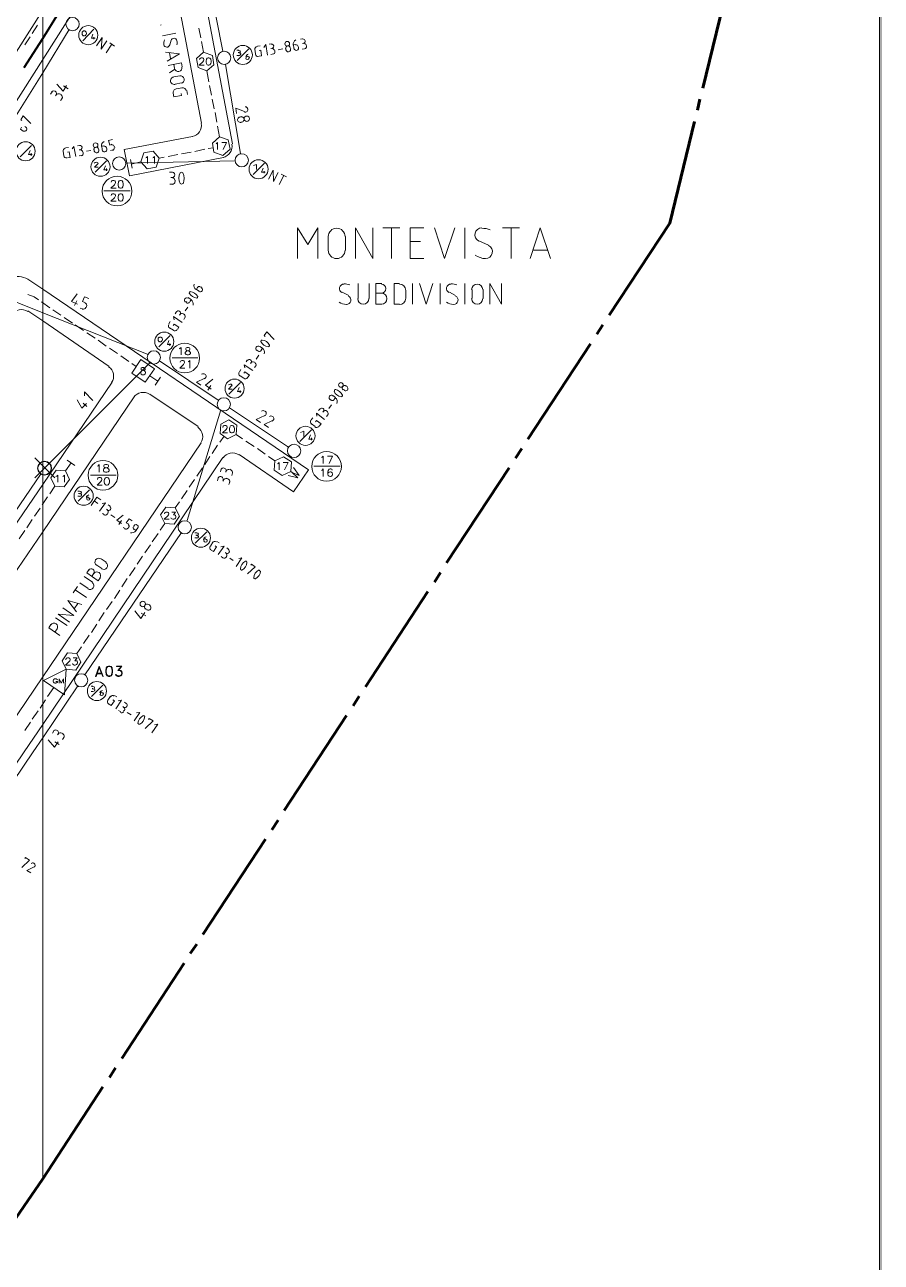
# Model space of a CAD drawing. Header units: millimetres. Extents: x 0.6 to 28.7, y 3.6 to 37.8.
# Drawn here: x 18.74 to 28.7, y 10.83 to 25.22 of the extents above; entities that cross this region are included whole.
import ezdxf

# ---------------------------------------------------------------- set-up
doc = ezdxf.new("R2010")
doc.units = ezdxf.units.MM
for name, color, linetype in [('PDF_0', 7, 'Continuous'), ('PDF_BOUNDARY-NODE', 3, 'Continuous'), ('PDF_FRAME-TB', 7, 'Continuous'), ('PDF_Passives-TapOffs', 7, 'Continuous'), ('PDF_RDFIN01', 4, 'Continuous'), ('PDF_RDTEXT01', 5, 'Continuous'), ('PDF_Symbols-EndOfLine', 7, 'Continuous'), ('PDF_Symbols-SelfTerminating', 7, 'Continuous'), ('PDF_Symbols-Terminator', 7, 'Continuous')]:
    doc.layers.add(name, color=color, linetype=linetype)
for name, color, linetype, true_color in [('PDF_Actives-LineExtender', 94, 'Continuous', 0x009500), ('PDF_Cable-565', 23, 'Continuous', 0xdd8a6e), ('PDF_Cable-840', 151, 'Continuous', 0x7fbfff), ('PDF_STANC01', 8, 'Continuous', 0x808080), ('PDF_STHC01', 8, 'Continuous', 0x808080), ('PDF_STLINE01', 8, 'Continuous', 0x808080), ('PDF_STPNUM01', 8, 'Continuous', 0x808080), ('PDF_STSYM01', 8, 'Continuous', 0x808080), ('PDF_STTEXT01', 8, 'Continuous', 0x808080)]:
    doc.layers.add(name, color=color, linetype=linetype, true_color=true_color)

msp = doc.modelspace()

# ---------------------------------------------------------------- linework, layer by layer
at = {"layer": 'PDF_0', "lineweight": 9}
msp.add_lwpolyline([(18.946, 32.953), (18.946, 11.795), (18.946, 32.953), (18.946, 11.795), (18.946, 32.953), (18.946, 11.795)], close=True, dxfattribs=at)
at = {"layer": 'PDF_Actives-LineExtender', "lineweight": 9}
for points in [[(19.2, 17.429), (19.221, 17.725), (18.954, 17.596)], [(19.605, 17.762), (19.559, 17.641), (19.567, 17.641), (19.605, 17.746), (19.647, 17.641), (19.651, 17.641)], [(19.713, 17.762), (19.697, 17.758), (19.684, 17.741), (19.68, 17.712), (19.68, 17.696), (19.684, 17.666), (19.697, 17.65), (19.713, 17.641), (19.726, 17.641), (19.743, 17.65), (19.755, 17.666), (19.759, 17.696), (19.759, 17.712), (19.755, 17.741), (19.743, 17.758), (19.726, 17.762)]]:
    msp.add_lwpolyline(points, close=True, dxfattribs=at)
for points in [[(19.221, 17.725), (19.221, 17.725)], [(19.705, 17.758), (19.692, 17.741), (19.684, 17.712), (19.684, 17.696), (19.692, 17.666), (19.705, 17.65)], [(19.743, 17.75), (19.726, 17.758), (19.713, 17.758), (19.697, 17.75)], [(19.738, 17.65), (19.747, 17.666), (19.755, 17.696), (19.755, 17.712), (19.747, 17.741), (19.738, 17.758)], [(19.83, 17.716), (19.838, 17.716), (19.855, 17.712), (19.868, 17.7), (19.872, 17.683), (19.872, 17.679), (19.868, 17.662), (19.855, 17.65), (19.838, 17.641), (19.822, 17.641), (19.805, 17.65), (19.801, 17.654), (19.793, 17.666), (19.801, 17.666), (19.805, 17.654), (19.822, 17.65), (19.838, 17.65), (19.855, 17.654), (19.868, 17.671)], [(19.863, 17.758), (19.805, 17.758), (19.805, 17.762), (19.868, 17.762), (19.83, 17.712)], [(19.863, 17.762), (19.822, 17.712), (19.838, 17.712), (19.855, 17.704), (19.868, 17.687)], [(19.847, 17.712), (19.863, 17.7), (19.868, 17.683), (19.868, 17.679), (19.863, 17.662), (19.847, 17.65)], [(18.954, 17.596), (18.954, 17.596)], [(19.117, 17.604), (19.113, 17.608), (19.105, 17.616), (19.1, 17.616), (19.088, 17.616), (19.08, 17.616), (19.075, 17.608), (19.071, 17.604), (19.067, 17.596), (19.067, 17.583), (19.071, 17.575), (19.075, 17.57), (19.08, 17.566), (19.088, 17.562), (19.1, 17.562), (19.105, 17.566), (19.113, 17.57), (19.117, 17.575), (19.117, 17.583), (19.1, 17.583)], [(19.138, 17.562), (19.138, 17.616), (19.163, 17.562), (19.188, 17.616), (19.188, 17.562)], [(19.572, 17.671), (19.642, 17.671)], [(19.58, 17.679), (19.634, 17.679)], [(19.697, 17.654), (19.713, 17.65), (19.726, 17.65), (19.743, 17.654)], [(19.818, 17.65), (19.801, 17.662)]]:
    msp.add_lwpolyline(points, dxfattribs=at)
at = {"layer": 'PDF_BOUNDARY-NODE', "lineweight": 60}
for points in [[(26.627, 24.488), (26.94, 25.777)], [(26.564, 24.23), (26.594, 24.359)], [(25.539, 21.845), (26.243, 22.916), (26.531, 24.1)], [(25.393, 21.624), (25.464, 21.732)], [(24.592, 20.402), (25.322, 21.511)], [(24.446, 20.181), (24.521, 20.293)], [(23.645, 18.963), (24.375, 20.068)], [(23.504, 18.738), (23.575, 18.851)], [(22.703, 17.52), (23.429, 18.63)], [(22.557, 17.299), (22.628, 17.412)], [(21.757, 16.082), (22.482, 17.187)], [(21.611, 15.857), (21.686, 15.969)], [(20.81, 14.639), (21.54, 15.748)], [(20.664, 14.418), (20.739, 14.527)], [(19.868, 13.196), (20.593, 14.306)], [(19.722, 12.975), (19.793, 13.088)], [(18.279, 10.832), (18.946, 11.795), (19.647, 12.867)]]:
    msp.add_lwpolyline(points, dxfattribs=at)
at = {"layer": 'PDF_Cable-565', "lineweight": 13}
for points in [[(18.825, 25.122), (18.884, 25.218)], [(18.738, 24.989), (18.8, 25.085)], [(20.764, 25.185), (20.785, 25.072)], [(20.793, 25.03), (20.818, 24.905)], [(20.856, 24.688), (20.881, 24.559)], [(20.889, 24.517), (20.91, 24.405)], [(20.918, 24.359), (20.943, 24.246)], [(20.952, 24.205), (20.973, 24.092)], [(20.981, 24.046), (21.002, 23.921)], [(20.718, 23.75), (20.831, 23.775)], [(20.873, 23.784), (20.931, 23.792)], [(20.301, 23.671), (20.36, 23.683)], [(20.406, 23.692), (20.518, 23.713)], [(20.56, 23.721), (20.672, 23.742)], [(18.775, 22.086), (18.846, 22.057), (18.896, 22.024)], [(18.934, 21.999), (19.029, 21.932)], [(19.063, 21.907), (19.159, 21.845)], [(19.196, 21.82), (19.292, 21.753)], [(19.326, 21.732), (19.421, 21.665)], [(19.459, 21.64), (19.555, 21.578)], [(19.592, 21.553), (19.684, 21.486)], [(19.722, 21.461), (19.818, 21.398)], [(19.855, 21.373), (19.947, 21.307)], [(19.984, 21.282), (20.034, 21.248)], [(21.198, 20.456), (21.273, 20.406)], [(20.981, 20.331), (20.918, 20.235)], [(21.056, 20.439), (21.006, 20.368)], [(21.31, 20.381), (21.406, 20.318)], [(20.893, 20.202), (20.831, 20.106)], [(21.444, 20.293), (21.536, 20.227)], [(21.573, 20.202), (21.648, 20.152)], [(20.806, 20.068), (20.739, 19.972)], [(20.714, 19.935), (20.652, 19.843)], [(19.004, 19.73), (18.942, 19.639)], [(19.088, 19.856), (19.029, 19.768)], [(20.627, 19.806), (20.56, 19.71)], [(18.917, 19.601), (18.85, 19.505)], [(20.539, 19.672), (20.489, 19.605)], [(18.825, 19.468), (18.763, 19.372)], [(18.738, 19.339), (18.671, 19.243)], [(20.289, 19.305), (20.222, 19.209)], [(20.368, 19.422), (20.314, 19.343)], [(20.201, 19.172), (20.134, 19.08)], [(20.109, 19.042), (20.047, 18.947)], [(20.022, 18.909), (19.955, 18.813)], [(19.93, 18.78), (19.868, 18.684)], [(19.843, 18.646), (19.78, 18.55)], [(19.755, 18.513), (19.688, 18.421)], [(19.663, 18.384), (19.601, 18.288)], [(19.576, 18.25), (19.513, 18.154)], [(19.488, 18.121), (19.421, 18.025)], [(19.396, 17.987), (19.342, 17.908)], [(19.075, 17.512), (19.004, 17.408)], [(18.979, 17.37), (18.917, 17.274)], [(18.892, 17.241), (18.825, 17.145)], [(18.804, 17.108), (18.738, 17.012)]]:
    msp.add_lwpolyline(points, dxfattribs=at)
at = {"layer": 'PDF_Cable-840', "lineweight": 40}
msp.add_lwpolyline([(18.729, 24.726), (18.946, 25.064), (19.13, 25.36)], dxfattribs=at)
at = {"layer": 'PDF_FRAME-TB', "lineweight": 0, "const_width": 0.00834}
msp.add_lwpolyline([(28.699, 37.819), (0.599, 37.819), (0.599, 3.622), (28.699, 3.622)], close=True, dxfattribs=at)
at = {"layer": 'PDF_FRAME-TB', "color": 254, "lineweight": 0, "true_color": 0xdcdcdc}
msp.add_lwpolyline([(0.616, 4.669), (28.683, 4.669), (28.683, 37.803), (0.616, 37.803)], close=True, dxfattribs=at)
at = {"layer": 'PDF_Passives-TapOffs', "lineweight": 9}
for points in [[(20.856, 24.688), (20.939, 24.759), (20.923, 24.868), (20.818, 24.905), (20.735, 24.83), (20.756, 24.726)], [(20.873, 24.839), (20.86, 24.834), (20.852, 24.822), (20.848, 24.801), (20.848, 24.788), (20.852, 24.772), (20.86, 24.759), (20.873, 24.755), (20.881, 24.755), (20.893, 24.759), (20.902, 24.772), (20.906, 24.788), (20.906, 24.801), (20.902, 24.822), (20.893, 24.834), (20.881, 24.839)], [(21.044, 23.704), (21.127, 23.775), (21.106, 23.884), (21.002, 23.921), (20.923, 23.846), (20.939, 23.742)], [(20.301, 23.671), (20.23, 23.754), (20.122, 23.734), (20.089, 23.629), (20.16, 23.546), (20.268, 23.567)], [(20.247, 21.219), (20.089, 21.328), (19.984, 21.169), (20.139, 21.065)], [(20.105, 21.236), (20.093, 21.232), (20.093, 21.223), (20.093, 21.215), (20.093, 21.211), (20.101, 21.207), (20.118, 21.202), (20.13, 21.198), (20.139, 21.19), (20.143, 21.182), (20.143, 21.169), (20.139, 21.161), (20.134, 21.157), (20.122, 21.152), (20.105, 21.152), (20.093, 21.157), (20.093, 21.161), (20.089, 21.169), (20.089, 21.182), (20.093, 21.19), (20.097, 21.198), (20.109, 21.202), (20.126, 21.207), (20.134, 21.211), (20.139, 21.215), (20.139, 21.223), (20.134, 21.232), (20.122, 21.236)], [(21.198, 20.456), (21.206, 20.564), (21.114, 20.627), (21.019, 20.577), (21.01, 20.469), (21.098, 20.406)], [(21.144, 20.56), (21.131, 20.556), (21.123, 20.544), (21.119, 20.523), (21.119, 20.51), (21.123, 20.489), (21.131, 20.481), (21.144, 20.477), (21.152, 20.477), (21.164, 20.481), (21.173, 20.489), (21.177, 20.51), (21.177, 20.523), (21.173, 20.544), (21.164, 20.556), (21.152, 20.56)], [(21.832, 20.027), (21.84, 20.139), (21.748, 20.197), (21.648, 20.152), (21.64, 20.043), (21.732, 19.981)], [(19.213, 20.035), (19.105, 20.043), (19.042, 19.951), (19.088, 19.856), (19.196, 19.847), (19.259, 19.935)], [(20.489, 19.605), (20.381, 19.61), (20.318, 19.522), (20.368, 19.422), (20.476, 19.414), (20.539, 19.505)], [(19.342, 17.908), (19.234, 17.917), (19.171, 17.825), (19.221, 17.725), (19.33, 17.716), (19.392, 17.808)]]:
    msp.add_lwpolyline(points, close=True, dxfattribs=at)
for points in [[(20.735, 24.83), (20.735, 24.83)], [(20.772, 24.818), (20.772, 24.822), (20.777, 24.83), (20.781, 24.834), (20.789, 24.839), (20.806, 24.839), (20.814, 24.834), (20.818, 24.83), (20.823, 24.822), (20.823, 24.813), (20.818, 24.805), (20.81, 24.793), (20.768, 24.755), (20.827, 24.755)], [(20.818, 24.905), (20.818, 24.905)], [(20.923, 24.868), (20.923, 24.868)], [(20.756, 24.726), (20.756, 24.726)], [(20.939, 24.759), (20.939, 24.759)], [(21.002, 23.921), (21.002, 23.921)], [(20.923, 23.846), (20.923, 23.846)], [(20.964, 23.838), (20.968, 23.842), (20.981, 23.854), (20.981, 23.771)], [(21.048, 23.771), (21.085, 23.854), (21.031, 23.854)], [(21.106, 23.884), (21.106, 23.884)], [(21.127, 23.775), (21.127, 23.775)], [(20.089, 23.629), (20.089, 23.629)], [(20.122, 23.734), (20.122, 23.734)], [(20.147, 23.675), (20.155, 23.679), (20.164, 23.692), (20.164, 23.608)], [(20.226, 23.675), (20.235, 23.679), (20.247, 23.692), (20.247, 23.608)], [(20.23, 23.754), (20.23, 23.754)], [(20.939, 23.742), (20.939, 23.742)], [(20.16, 23.546), (20.16, 23.546)], [(20.268, 23.567), (20.268, 23.567)], [(20.089, 21.328), (20.089, 21.328)], [(19.984, 21.169), (19.984, 21.169)], [(20.139, 21.065), (20.139, 21.065)], [(21.114, 20.627), (21.114, 20.627)], [(21.01, 20.469), (21.01, 20.469)], [(21.019, 20.577), (21.019, 20.577)], [(21.044, 20.539), (21.044, 20.544), (21.048, 20.552), (21.052, 20.556), (21.06, 20.56), (21.077, 20.56), (21.085, 20.556), (21.089, 20.552), (21.094, 20.544), (21.094, 20.535), (21.089, 20.527), (21.081, 20.514), (21.039, 20.477), (21.098, 20.477)], [(21.206, 20.564), (21.206, 20.564)], [(21.098, 20.406), (21.098, 20.406)], [(21.748, 20.197), (21.748, 20.197)], [(19.105, 20.043), (19.105, 20.043)], [(21.64, 20.043), (21.64, 20.043)], [(21.648, 20.152), (21.648, 20.152)], [(21.677, 20.114), (21.686, 20.118), (21.698, 20.131), (21.698, 20.047)], [(21.761, 20.047), (21.802, 20.131), (21.744, 20.131)], [(21.84, 20.139), (21.84, 20.139)], [(19.042, 19.951), (19.042, 19.951)], [(19.1, 19.968), (19.109, 19.972), (19.121, 19.985), (19.121, 19.901)], [(19.18, 19.968), (19.188, 19.972), (19.2, 19.985), (19.2, 19.901)], [(19.259, 19.935), (19.259, 19.935)], [(21.732, 19.981), (21.732, 19.981)], [(19.088, 19.856), (19.088, 19.856)], [(19.196, 19.847), (19.196, 19.847)], [(20.381, 19.61), (20.381, 19.61)], [(20.318, 19.522), (20.318, 19.522)], [(20.364, 19.534), (20.364, 19.539), (20.368, 19.547), (20.372, 19.551), (20.381, 19.555), (20.397, 19.555), (20.406, 19.551), (20.41, 19.547), (20.414, 19.539), (20.414, 19.53), (20.41, 19.522), (20.401, 19.509), (20.36, 19.472), (20.418, 19.472)], [(20.447, 19.555), (20.493, 19.555), (20.468, 19.522), (20.481, 19.522), (20.489, 19.518), (20.493, 19.514), (20.497, 19.501), (20.497, 19.493), (20.493, 19.484), (20.485, 19.476), (20.472, 19.472), (20.46, 19.472), (20.447, 19.476), (20.443, 19.48), (20.439, 19.489)], [(20.539, 19.505), (20.539, 19.505)], [(20.368, 19.422), (20.368, 19.422)], [(20.476, 19.414), (20.476, 19.414)], [(19.217, 17.837), (19.217, 17.842), (19.221, 17.85), (19.225, 17.854), (19.234, 17.858), (19.25, 17.858), (19.259, 17.854), (19.263, 17.85), (19.267, 17.842), (19.267, 17.833), (19.263, 17.825), (19.255, 17.817), (19.213, 17.775), (19.271, 17.775)], [(19.234, 17.917), (19.234, 17.917)], [(19.301, 17.858), (19.346, 17.858), (19.321, 17.825), (19.334, 17.825), (19.342, 17.825), (19.346, 17.821), (19.351, 17.808), (19.351, 17.8), (19.346, 17.787), (19.338, 17.779), (19.326, 17.775), (19.313, 17.775), (19.301, 17.779), (19.296, 17.783), (19.292, 17.791)], [(19.171, 17.825), (19.171, 17.825)], [(19.221, 17.725), (19.221, 17.725)], [(19.33, 17.716), (19.33, 17.716)], [(19.392, 17.808), (19.392, 17.808)]]:
    msp.add_lwpolyline(points, dxfattribs=at)
at = {"layer": 'PDF_RDFIN01', "lineweight": 0}
for points in [[(20.189, 28.929), (21.156, 23.838)], [(17.291, 22.791), (18.946, 25.393), (20.147, 27.29)], [(13.279, 15.89), (13.834, 16.766), (18.946, 24.818), (20.08, 26.607)], [(20.322, 26.561), (20.793, 24.08)], [(20.689, 23.925), (19.893, 23.771), (19.955, 23.467), (21.052, 23.679)], [(18.775, 21.895), (18.946, 21.778), (19.718, 21.248)], [(19.755, 21.065), (18.946, 19.876), (16.824, 16.766), (15.297, 14.527)], [(20.009, 20.894), (18.946, 19.326), (17.199, 16.766), (15.51, 14.301)], [(20.193, 20.927), (20.756, 20.548)], [(20.789, 20.36), (18.946, 17.637), (18.354, 16.766), (16.227, 13.63)], [(21.044, 20.189), (18.946, 17.083), (18.729, 16.766), (16.419, 13.346)]]:
    msp.add_lwpolyline(points, dxfattribs=at)
msp.add_lwpolyline([(18.424, 22.171, -0.423624), (18.796, 22.249), (18.946, 22.149), (22.04, 20.047), (21.865, 19.789), (21.231, 20.223)], format="xyb", dxfattribs=at)
for centre, start, end in [((20.662, 24.052), 281.1181, 10.7501), ((21.02, 23.81), 281.0962, 10.7501), ((18.698, 21.779), 55.7831, 147.6178), ((19.64, 21.137), 325.7392, 55.7831), ((20.115, 20.816), 55.7831, 145.6787), ((20.678, 20.432), 325.882, 55.7831), ((21.154, 20.111), 55.7831, 145.9424)]:
    msp.add_arc(centre, 0.131, start, end, dxfattribs=at)
at = {"layer": 'PDF_RDTEXT01', "lineweight": 13}
for points in [[(20.318, 25.218), (20.326, 25.222)], [(20.339, 25.097), (20.497, 25.126)], [(20.443, 25.043), (20.426, 24.989)], [(20.376, 24.905), (20.539, 24.884), (20.393, 24.801)], [(20.406, 24.751), (20.56, 24.78), (20.568, 24.734)], [(20.435, 24.826), (20.422, 24.901)], [(20.485, 24.709), (20.422, 24.663)], [(20.481, 24.718), (20.472, 24.763)], [(20.472, 24.618), (20.543, 24.63)], [(20.56, 24.547), (20.489, 24.534)], [(20.501, 24.48), (20.568, 24.492)], [(20.556, 24.426), (20.56, 24.401), (20.472, 24.384), (20.464, 24.43)], [(20.622, 24.459), (20.631, 24.413)], [(21.911, 22.503), (21.911, 22.862), (22.032, 22.666), (22.149, 22.862), (22.149, 22.503)], [(22.269, 22.603), (22.269, 22.762)], [(22.47, 22.762), (22.47, 22.603)], [(22.586, 22.503), (22.586, 22.862), (22.787, 22.503), (22.787, 22.862)], [(22.903, 22.862), (23.103, 22.862)], [(23.003, 22.503), (23.003, 22.862)], [(23.383, 22.503), (23.224, 22.503), (23.224, 22.862), (23.383, 22.862)], [(23.504, 22.862), (23.62, 22.503), (23.741, 22.862)], [(23.858, 22.503), (23.858, 22.862)], [(24.296, 22.862), (24.496, 22.862)], [(24.396, 22.503), (24.396, 22.862)], [(24.617, 22.503), (24.734, 22.862), (24.855, 22.503)], [(23.341, 22.704), (23.224, 22.704)], [(24.021, 22.712), (24.133, 22.658)], [(24.817, 22.603), (24.65, 22.603)], [(22.616, 22.212), (22.616, 22.041)], [(22.745, 22.041), (22.745, 22.212)], [(22.891, 22.212), (22.824, 22.212), (22.824, 21.974), (22.891, 21.974)], [(23.099, 22.212), (23.037, 22.212), (23.037, 21.974), (23.099, 21.974)], [(23.249, 21.974), (23.249, 22.212)], [(23.329, 22.212), (23.408, 21.974), (23.487, 22.212)], [(23.57, 21.974), (23.57, 22.212)], [(23.858, 21.974), (23.858, 22.212)], [(24.15, 21.974), (24.15, 22.212), (24.283, 21.974), (24.283, 22.212)], [(22.432, 22.111), (22.507, 22.074)], [(22.891, 22.103), (22.824, 22.103)], [(23.17, 22.045), (23.17, 22.136)], [(23.679, 22.111), (23.75, 22.074)], [(23.942, 22.041), (23.942, 22.145)], [(24.071, 22.145), (24.071, 22.041)], [(19.626, 19.009), (19.684, 18.972)], [(19.484, 18.884), (19.459, 18.846), (19.592, 18.755), (19.617, 18.792)], [(19.634, 18.897), (19.576, 18.938)], [(19.38, 18.73), (19.476, 18.667)], [(19.526, 18.738), (19.43, 18.805)], [(19.542, 18.842), (19.517, 18.805)], [(19.301, 18.613), (19.351, 18.688)], [(19.455, 18.559), (19.326, 18.65)], [(19.259, 18.275), (19.125, 18.367), (19.309, 18.35), (19.18, 18.442)], [(19.338, 18.392), (19.238, 18.525), (19.401, 18.48)], [(19.355, 18.492), (19.313, 18.429)], [(19.23, 18.234), (19.096, 18.325)], [(19.146, 18.117), (19.017, 18.208), (19.042, 18.246)], [(19.113, 18.196), (19.088, 18.158)]]:
    msp.add_lwpolyline(points, dxfattribs=at)
for points in [[(20.364, 25.048, 0.141728), (20.356, 24.992, 0.787413), (20.425, 24.989)], [(23.977, 22.543, 0.141728), (24.098, 22.503, 0.787412), (24.135, 22.657)], [(22.888, 21.973, 1), (22.888, 22.102, 1), (22.888, 22.207)]]:
    msp.add_lwpolyline(points, format="xyb", dxfattribs=at)
for centre, radius, start, end in [((20.474, 25.032), 0.0354, 10.9114, 163.7809), ((20.391, 25.015), 0.119, 348.5653, 10.1535), ((20.524, 24.723), 0.0438, 190.6698, 10.6698), ((20.549, 24.586), 0.0438, 280.6698, 100.6698), ((20.478, 24.573), 0.0438, 100.6698, 280.6698), ((20.507, 24.436), 0.0438, 100.6698, 190.6698), ((20.574, 24.448), 0.0438, 10.6698, 100.6698), ((22.367, 22.759), 0.098, 0, 180), ((24.056, 22.78), 0.0813, 90.2417, 243.111), ((24.052, 22.588), 0.269, 67.8955, 89.4836), ((22.367, 22.601), 0.098, 180, 360), ((22.451, 22.155), 0.0521, 90.2417, 243.111), ((22.451, 22.029), 0.181, 67.8955, 89.4836), ((23.097, 22.134), 0.073, 0, 90), ((23.697, 22.155), 0.0521, 90.2417, 243.111), ((23.697, 22.029), 0.181, 67.8955, 89.4836), ((24.002, 22.142), 0.0646, 0, 180), ((22.48, 22.021), 0.0521, 270.2417, 63.111), ((22.676, 22.038), 0.0646, 180, 360), ((23.097, 22.042), 0.073, 270, 360), ((23.727, 22.021), 0.0521, 270.2417, 63.111), ((24.002, 22.038), 0.0646, 180, 360), ((22.484, 22.121), 0.152, 235.4315, 267.6984), ((23.731, 22.121), 0.152, 235.4315, 267.6984), ((19.598, 18.973), 0.0438, 55.2026, 235.2026), ((19.511, 18.86), 0.0354, 325.2026, 145.2026), ((19.657, 18.931), 0.0438, 235.2026, 55.2026), ((19.498, 18.698), 0.0438, 235.2026, 55.2026), ((19.577, 18.814), 0.0438, 325.2026, 145.2026), ((19.077, 18.218), 0.0438, 325.2026, 145.2026)]:
    msp.add_arc(centre, radius, start, end, dxfattribs=at)
at = {"layer": 'PDF_STANC01', "lineweight": 0}
for points in [[(19.088, 20.185), (18.854, 19.951)], [(19.088, 19.951), (18.854, 20.185)]]:
    msp.add_lwpolyline(points, close=True, dxfattribs=at)
msp.add_lwpolyline([(18.941, 20.137, 0.689678), (18.941, 19.993, 1.449951)], format="xyb", close=True, dxfattribs=at)
msp.add_circle((18.969, 20.065), 0.0813, dxfattribs=at)
msp.add_circle((18.969, 20.065), 0.0813, dxfattribs=at)
at = {"layer": 'PDF_STHC01', "lineweight": 0}
for points in [[(19.413, 25.039), (19.542, 25.172)], [(19.53, 25.114), (19.513, 25.068), (19.555, 25.068)], [(19.542, 25.08), (19.542, 25.055)], [(21.206, 24.93), (21.227, 24.93)], [(21.21, 24.809), (21.344, 24.943)], [(21.227, 24.868), (21.206, 24.868)], [(21.227, 24.901), (21.219, 24.901)], [(21.252, 24.889), (21.252, 24.88)], [(21.331, 24.859), (21.315, 24.859), (21.315, 24.839)], [(21.352, 24.839), (21.352, 24.843)], [(18.683, 23.688), (18.817, 23.821)], [(18.8, 23.763), (18.783, 23.713), (18.825, 23.713)], [(18.813, 23.729), (18.813, 23.7)], [(19.555, 23.508), (19.688, 23.642)], [(19.592, 23.608), (19.551, 23.567), (19.592, 23.567)], [(19.676, 23.583), (19.659, 23.538), (19.701, 23.538)], [(19.688, 23.55), (19.688, 23.525)], [(21.394, 23.483), (21.527, 23.613)], [(21.435, 23.542), (21.435, 23.6), (21.398, 23.588)], [(21.511, 23.554), (21.494, 23.508), (21.536, 23.508)], [(21.523, 23.521), (21.523, 23.496)], [(20.297, 21.478), (20.431, 21.607)], [(20.414, 21.549), (20.397, 21.503), (20.439, 21.503)], [(20.426, 21.515), (20.426, 21.49)], [(21.148, 21.027), (21.11, 20.986), (21.152, 20.986)], [(21.114, 20.927), (21.248, 21.061)], [(21.231, 21.002), (21.214, 20.956), (21.256, 20.956)], [(21.244, 20.969), (21.244, 20.94)], [(21.94, 20.377), (22.073, 20.51)], [(21.986, 20.435), (21.986, 20.494), (21.948, 20.481)], [(22.061, 20.452), (22.044, 20.402), (22.086, 20.402)], [(22.073, 20.418), (22.073, 20.389)], [(19.355, 19.797), (19.376, 19.797)], [(19.376, 19.739), (19.355, 19.739)], [(19.359, 19.68), (19.492, 19.814)], [(19.376, 19.772), (19.363, 19.772)], [(19.396, 19.76), (19.396, 19.751)], [(19.48, 19.726), (19.459, 19.726), (19.459, 19.71)], [(19.497, 19.71), (19.497, 19.714)], [(20.718, 19.313), (20.739, 19.313)], [(20.722, 19.193), (20.856, 19.326)], [(20.739, 19.255), (20.718, 19.255)], [(20.739, 19.284), (20.727, 19.284)], [(20.76, 19.272), (20.76, 19.268)], [(20.843, 19.243), (20.823, 19.243), (20.823, 19.222)], [(20.86, 19.222), (20.86, 19.23)], [(19.509, 17.529), (19.53, 17.529)], [(19.53, 17.466), (19.509, 17.466)], [(19.513, 17.408), (19.647, 17.541)], [(19.53, 17.5), (19.522, 17.5)], [(19.555, 17.487), (19.555, 17.483)], [(19.634, 17.458), (19.617, 17.458), (19.617, 17.437)], [(19.655, 17.437), (19.655, 17.445)]]:
    msp.add_lwpolyline(points, dxfattribs=at)
for centre in [(19.477, 25.103), (21.275, 24.873), (18.748, 23.752), (19.619, 23.572), (21.458, 23.543), (20.361, 21.537), (21.179, 20.991), (22.004, 20.441), (19.423, 19.744), (20.787, 19.256), (19.577, 17.472)]:
    msp.add_circle(centre, 0.111, dxfattribs=at)
for points in [[(19.417, 25.15), (19.4, 25.134), (19.4, 25.114), (19.417, 25.097)], [(19.427, 25.155), (19.423, 25.155), (19.418, 25.154), (19.416, 25.152)], [(19.416, 25.099), (19.418, 25.097), (19.423, 25.096), (19.427, 25.096)], [(19.439, 25.152), (19.436, 25.154), (19.432, 25.155), (19.427, 25.155)], [(19.427, 25.096), (19.432, 25.096), (19.436, 25.097), (19.439, 25.099)], [(19.442, 25.097), (19.459, 25.114), (19.459, 25.134), (19.442, 25.15)], [(21.248, 24.911), (21.248, 24.919), (21.237, 24.925), (21.225, 24.925)], [(21.225, 24.896), (21.237, 24.896), (21.248, 24.903), (21.248, 24.911)], [(21.248, 24.886), (21.248, 24.894), (21.237, 24.9), (21.225, 24.9)], [(21.225, 24.863), (21.237, 24.863), (21.248, 24.869), (21.248, 24.878)], [(21.339, 24.882), (21.323, 24.878), (21.311, 24.867), (21.31, 24.854)], [(21.31, 24.836), (21.31, 24.828), (21.318, 24.821), (21.329, 24.821)], [(21.329, 24.821), (21.339, 24.821), (21.348, 24.828), (21.348, 24.836)], [(21.343, 24.852), (21.34, 24.854), (21.336, 24.855), (21.331, 24.854)], [(21.347, 24.843), (21.348, 24.846), (21.347, 24.849), (21.343, 24.852)], [(19.569, 23.624), (19.559, 23.625), (19.55, 23.62), (19.547, 23.614)], [(19.589, 23.617), (19.585, 23.622), (19.577, 23.624), (19.569, 23.624)], [(19.589, 23.602), (19.593, 23.607), (19.593, 23.612), (19.589, 23.617)], [(20.301, 21.589), (20.284, 21.572), (20.284, 21.552), (20.301, 21.536)], [(20.316, 21.589), (20.311, 21.589), (20.307, 21.589), (20.304, 21.587)], [(20.304, 21.538), (20.307, 21.536), (20.311, 21.535), (20.316, 21.535)], [(20.327, 21.587), (20.325, 21.589), (20.32, 21.589), (20.316, 21.589)], [(20.316, 21.535), (20.32, 21.535), (20.325, 21.536), (20.327, 21.538)], [(20.326, 21.536), (20.343, 21.552), (20.343, 21.572), (20.326, 21.589)], [(21.129, 21.043), (21.119, 21.043), (21.109, 21.039), (21.107, 21.033)], [(21.149, 21.036), (21.145, 21.04), (21.137, 21.043), (21.129, 21.043)], [(21.148, 21.021), (21.153, 21.025), (21.153, 21.031), (21.149, 21.036)], [(19.396, 19.782), (19.396, 19.79), (19.386, 19.796), (19.373, 19.796)], [(19.373, 19.767), (19.386, 19.767), (19.396, 19.774), (19.396, 19.782)], [(19.396, 19.757), (19.396, 19.765), (19.386, 19.771), (19.373, 19.771)], [(19.373, 19.734), (19.386, 19.734), (19.396, 19.74), (19.396, 19.748)], [(19.483, 19.753), (19.467, 19.749), (19.456, 19.738), (19.455, 19.725)], [(19.459, 19.707), (19.459, 19.699), (19.467, 19.692), (19.477, 19.692)], [(19.488, 19.718), (19.484, 19.721), (19.48, 19.722), (19.475, 19.721)], [(19.477, 19.692), (19.488, 19.692), (19.496, 19.699), (19.496, 19.707)], [(19.492, 19.709), (19.492, 19.713), (19.491, 19.716), (19.488, 19.718)], [(20.76, 19.298), (20.76, 19.306), (20.749, 19.313), (20.737, 19.313)], [(20.737, 19.283), (20.749, 19.283), (20.76, 19.29), (20.76, 19.298)], [(20.76, 19.269), (20.76, 19.277), (20.749, 19.283), (20.737, 19.283)], [(20.737, 19.25), (20.749, 19.25), (20.76, 19.257), (20.76, 19.265)], [(20.847, 19.265), (20.831, 19.261), (20.819, 19.25), (20.818, 19.237)], [(20.822, 19.219), (20.822, 19.211), (20.831, 19.204), (20.841, 19.204)], [(20.851, 19.235), (20.848, 19.237), (20.844, 19.238), (20.839, 19.238)], [(20.841, 19.204), (20.851, 19.204), (20.86, 19.211), (20.86, 19.219)], [(20.855, 19.226), (20.856, 19.229), (20.855, 19.232), (20.851, 19.235)], [(19.55, 17.509), (19.55, 17.517), (19.54, 17.524), (19.527, 17.524)], [(19.527, 17.495), (19.54, 17.495), (19.55, 17.501), (19.55, 17.509)], [(19.55, 17.484), (19.55, 17.492), (19.54, 17.499), (19.527, 17.499)], [(19.527, 17.465), (19.54, 17.465), (19.55, 17.472), (19.55, 17.48)], [(19.642, 17.48), (19.625, 17.476), (19.614, 17.465), (19.613, 17.453)], [(19.613, 17.434), (19.613, 17.426), (19.621, 17.419), (19.632, 17.419)], [(19.632, 17.419), (19.642, 17.419), (19.65, 17.426), (19.65, 17.434)], [(19.646, 17.45), (19.643, 17.452), (19.638, 17.453), (19.634, 17.453)], [(19.65, 17.441), (19.651, 17.444), (19.649, 17.447), (19.646, 17.45)]]:
    msp.add_open_spline(points, degree=3, dxfattribs=at)
at = {"layer": 'PDF_STLINE01', "lineweight": 0}
for points in [[(20.814, 26.077), (21.044, 24.918)], [(19.255, 25.168), (18.946, 24.663), (18.542, 24.013)], [(21.073, 24.763), (21.248, 23.725)], [(21.189, 23.642), (19.918, 23.613)], [(18.366, 22.107), (18.946, 21.874), (20.172, 21.386)], [(20.305, 21.315), (20.989, 20.856)], [(20.197, 21.294), (19.025, 20.122)], [(21.019, 20.744), (20.627, 19.455)], [(21.119, 20.769), (21.807, 20.31)], [(18.929, 20.002), (18.12, 18.826)], [(20.56, 19.318), (19.438, 17.662)], [(19.355, 17.533), (18.946, 16.928), (18.834, 16.766), (18.358, 16.061)]]:
    msp.add_lwpolyline(points, dxfattribs=at)
at = {"layer": 'PDF_STPNUM01', "lineweight": 0}
for points in [[(19.572, 24.98), (19.638, 25.076), (19.626, 24.939), (19.692, 25.039)], [(21.948, 25.055), (21.973, 25.06)], [(19.684, 24.897), (19.751, 24.997)], [(19.726, 25.014), (19.78, 24.976)], [(21.423, 24.884), (21.415, 24.939)], [(21.444, 24.976), (21.477, 24.98)], [(21.465, 24.926), (21.486, 24.93), (21.494, 24.864), (21.465, 24.859)], [(21.561, 24.872), (21.544, 24.993), (21.519, 24.959)], [(21.581, 24.997), (21.606, 25.001)], [(21.615, 24.951), (21.602, 24.947)], [(21.648, 24.926), (21.648, 24.914)], [(21.686, 24.934), (21.74, 24.943)], [(21.777, 24.934), (21.777, 24.947)], [(21.827, 24.959), (21.832, 24.943)], [(21.89, 24.993), (21.865, 24.989), (21.869, 24.951)], [(21.923, 24.959), (21.919, 24.972)], [(21.994, 24.943), (21.965, 24.939)], [(21.982, 25.009), (21.969, 25.005)], [(22.011, 24.989), (22.015, 24.976)], [(21.627, 24.884), (21.602, 24.88)], [(18.808, 24.075), (18.721, 24.163), (18.692, 24.117), (18.704, 24.109)], [(19.213, 23.792), (19.246, 23.796)], [(19.33, 23.692), (19.309, 23.809), (19.288, 23.779)], [(19.351, 23.817), (19.376, 23.821)], [(19.384, 23.767), (19.371, 23.767)], [(19.455, 23.754), (19.505, 23.763)], [(19.597, 23.779), (19.601, 23.767)], [(19.659, 23.817), (19.634, 23.813), (19.638, 23.771)], [(19.692, 23.779), (19.688, 23.796)], [(19.751, 23.834), (19.726, 23.825), (19.713, 23.879), (19.759, 23.888)], [(19.734, 23.763), (19.763, 23.767)], [(19.784, 23.796), (19.78, 23.809)], [(19.234, 23.742), (19.255, 23.746), (19.267, 23.679), (19.234, 23.675)], [(19.396, 23.704), (19.371, 23.7)], [(19.413, 23.746), (19.417, 23.734)], [(21.573, 23.429), (21.627, 23.533), (21.631, 23.4), (21.686, 23.504)], [(21.698, 23.367), (21.752, 23.471)], [(21.723, 23.487), (21.782, 23.454)], [(20.798, 22.166), (20.785, 22.174)], [(20.672, 22.028), (20.639, 22.049)], [(20.747, 22.166), (20.735, 22.145), (20.768, 22.124)], [(20.606, 21.895), (20.635, 21.94)], [(20.61, 22.003), (20.622, 21.995)], [(20.66, 22.003), (20.672, 22.024)], [(20.414, 21.744), (20.431, 21.77)], [(20.568, 21.761), (20.468, 21.828), (20.476, 21.79)], [(20.585, 21.861), (20.597, 21.853)], [(20.602, 21.82), (20.589, 21.795)], [(20.468, 21.669), (20.422, 21.699)], [(20.464, 21.724), (20.476, 21.74), (20.531, 21.707), (20.514, 21.678)], [(21.64, 21.561), (21.556, 21.653), (21.523, 21.607), (21.536, 21.599)], [(21.49, 21.44), (21.502, 21.461), (21.473, 21.482)], [(21.315, 21.302), (21.327, 21.323)], [(21.431, 21.332), (21.461, 21.378)], [(21.44, 21.44), (21.452, 21.432)], [(21.235, 21.186), (21.252, 21.215)], [(21.285, 21.169), (21.298, 21.186), (21.352, 21.148), (21.331, 21.119)], [(21.39, 21.202), (21.29, 21.269), (21.298, 21.232)], [(21.373, 21.294), (21.365, 21.282)], [(21.41, 21.298), (21.419, 21.294)], [(21.427, 21.257), (21.41, 21.236)], [(22.478, 21.023), (22.49, 21.015)], [(22.336, 20.865), (22.353, 20.886), (22.324, 20.911)], [(22.457, 20.973), (22.445, 20.981)], [(22.157, 20.735), (22.174, 20.756)], [(22.274, 20.76), (22.307, 20.802)], [(22.29, 20.869), (22.303, 20.86)], [(22.069, 20.627), (22.09, 20.652)], [(22.119, 20.606), (22.132, 20.619), (22.186, 20.581), (22.165, 20.552)], [(22.224, 20.631), (22.132, 20.706), (22.136, 20.669)], [(22.215, 20.727), (22.207, 20.715)], [(22.249, 20.731), (22.261, 20.723)], [(22.265, 20.685), (22.249, 20.665)], [(22.115, 20.548), (22.073, 20.581)], [(19.509, 19.63), (19.576, 19.726), (19.622, 19.697)], [(19.547, 19.685), (19.588, 19.655)], [(19.609, 19.564), (19.676, 19.66), (19.638, 19.655)], [(19.701, 19.58), (19.688, 19.589)], [(19.709, 19.639), (19.73, 19.622)], [(19.663, 19.526), (19.642, 19.539)], [(19.705, 19.543), (19.701, 19.53)], [(19.738, 19.522), (19.784, 19.493)], [(19.884, 19.518), (19.809, 19.459), (19.863, 19.422)], [(19.863, 19.455), (19.834, 19.409)], [(19.943, 19.418), (19.918, 19.43), (19.951, 19.476), (19.989, 19.451)], [(19.884, 19.376), (19.905, 19.364)], [(19.943, 19.368), (19.947, 19.38)], [(20.014, 19.401), (20.005, 19.389)], [(20.009, 19.355), (20.034, 19.339)], [(20.034, 19.343), (20.055, 19.372)], [(20.898, 19.159), (20.927, 19.205)], [(20.952, 19.163), (20.968, 19.151), (20.935, 19.097), (20.906, 19.113)], [(20.973, 19.213), (20.998, 19.197)], [(20.989, 19.059), (21.056, 19.159), (21.019, 19.151)], [(21.081, 19.08), (21.069, 19.084)], [(21.089, 19.138), (21.11, 19.122)], [(21.123, 19.017), (21.164, 18.992)], [(21.198, 18.922), (21.265, 19.022), (21.227, 19.013)], [(21.331, 18.834), (21.419, 18.917), (21.377, 18.947), (21.369, 18.938)], [(19.705, 17.366), (19.734, 17.412)], [(19.763, 17.37), (19.78, 17.358), (19.743, 17.304), (19.718, 17.32)], [(19.78, 17.42), (19.809, 17.404)], [(19.797, 17.266), (19.863, 17.366), (19.826, 17.358)], [(19.855, 17.229), (19.83, 17.245)], [(19.897, 17.249), (19.888, 17.237)], [(19.93, 17.224), (19.976, 17.195)], [(20.009, 17.124), (20.076, 17.224), (20.039, 17.22)], [(20.139, 17.037), (20.23, 17.124), (20.185, 17.154), (20.176, 17.141)], [(20.218, 16.987), (20.285, 17.087), (20.247, 17.078)], [(18.704, 15.419), (18.792, 15.506), (18.746, 15.536), (18.738, 15.523)], [(18.846, 15.427), (18.763, 15.386), (18.808, 15.356)]]:
    msp.add_lwpolyline(points, dxfattribs=at)
for points in [[(21.643, 24.924, 0.414213), (21.613, 24.947, 1), (21.604, 25)], [(18.7, 24.034), (18.688, 24.009), (18.721, 23.988, 1), (18.75, 24.034), (18.738, 24.042)], [(19.412, 23.744, 0.414213), (19.382, 23.767, 1), (19.373, 23.82)], [(19.6, 23.765, -1), (19.547, 23.754), (19.547, 23.771)], [(19.228, 23.675, -0.414214), (19.192, 23.7), (19.184, 23.754)], [(20.489, 21.861), (20.501, 21.882, -1), (20.547, 21.853), (20.539, 21.845)], [(21.33, 21.119, -0.414214), (21.285, 21.111), (21.244, 21.14)], [(22.421, 20.897, 0.50396), (22.435, 20.915, 0.251965), (22.352, 20.979)], [(21.089, 19.042), (21.081, 19.03, -0.414213), (21.044, 19.022), (21.023, 19.038)], [(21.085, 19.037, 0.414213), (21.076, 19.075, 1), (21.106, 19.121)], [(19.897, 17.341), (19.918, 17.329, -1), (19.888, 17.283), (19.88, 17.291)], [(20.134, 17.172, 0.50396), (20.113, 17.185, 0.251965), (20.055, 17.098)], [(20.055, 17.1, 0.50396), (20.076, 17.086, 0.251965), (20.134, 17.174)], [(18.843, 15.421, 0.59055), (18.845, 15.468, 0.338564), (18.812, 15.465)]]:
    msp.add_lwpolyline(points, format="xyb", dxfattribs=at)
msp.add_lwpolyline([(21.586, 21.496, 0.251965), (21.499, 21.556, 0.50396), (21.485, 21.537, 0.251965), (21.571, 21.478, 0.50396)], format="xyb", close=True, dxfattribs=at)
for centre in [(21.792, 25.003), (19.561, 23.823), (22.417, 21.033)]:
    msp.add_circle(centre, 0.0271, dxfattribs=at)
for centre, radius, start, end in [((21.975, 25.032), 0.0271, 279.2419, 99.2419), ((21.446, 24.94), 0.0313, 99.2419, 189.242), ((21.621, 24.907), 0.0271, 279.2419, 9.2419), ((21.8, 24.953), 0.0271, 9.2419, 189.2419), ((21.804, 24.936), 0.0271, 189.2419, 9.2419), ((21.921, 24.994), 0.0605, 119.0558, 185.6879), ((21.896, 24.953), 0.0271, 189.2419, 9.2419), ((21.896, 24.969), 0.0229, 1.4747, 107.0091), ((21.984, 24.982), 0.0271, 9.2419, 99.2419), ((21.988, 24.969), 0.0271, 279.2419, 9.2419), ((21.454, 24.886), 0.0313, 189.2419, 279.242), ((19.215, 23.756), 0.0313, 99.8396, 189.8396), ((19.569, 23.772), 0.0271, 9.8396, 189.8396), ((19.69, 23.814), 0.0605, 119.6534, 186.2856), ((19.665, 23.772), 0.0271, 189.8396, 9.8396), ((19.665, 23.789), 0.0229, 2.0724, 107.6068), ((19.753, 23.802), 0.0271, 9.8396, 99.8396), ((19.753, 23.789), 0.0271, 279.8396, 9.8396), ((19.39, 23.727), 0.0271, 279.8396, 9.8396), ((20.766, 22.192), 0.0605, 167.1381, 233.7703), ((20.766, 22.155), 0.0229, 49.5571, 155.0915), ((20.624, 22.021), 0.0271, 57.3243, 237.3243), ((20.666, 22.104), 0.0146, 93.8317, 200.8169), ((20.749, 22.155), 0.111, 209.04, 265.6086), ((20.653, 22.009), 0.111, 29.04, 85.6086), ((20.737, 22.059), 0.0146, 273.8317, 20.8169), ((20.778, 22.142), 0.0271, 237.3243, 57.3243), ((20.632, 22.013), 0.0271, 237.3243, 327.3243), ((20.637, 21.975), 0.0605, 346.3252, 57.3243), ((20.566, 21.838), 0.0271, 57.3243, 147.3243), ((20.578, 21.829), 0.0271, 327.3243, 57.3243), ((20.441, 21.721), 0.0313, 147.3243, 237.3243), ((20.482, 21.692), 0.0313, 237.3243, 327.3243), ((21.454, 21.458), 0.0271, 55.338, 235.338), ((21.466, 21.412), 0.0605, 344.3389, 55.338), ((21.35, 21.304), 0.0271, 325.338, 145.338), ((21.466, 21.45), 0.0271, 235.338, 325.338), ((21.258, 21.166), 0.0313, 145.338, 235.3381), ((21.391, 21.275), 0.0271, 55.338, 145.338), ((21.404, 21.266), 0.0271, 325.338, 55.338), ((22.459, 20.999), 0.0271, 52.0707, 232.0707), ((22.305, 20.887), 0.0271, 52.0707, 232.0707), ((22.438, 21.004), 0.111, 203.7864, 260.355), ((22.355, 20.966), 0.0146, 88.5781, 195.5633), ((22.313, 20.837), 0.0605, 341.0715, 52.0707), ((22.471, 20.991), 0.0271, 232.0707, 52.0707), ((22.192, 20.737), 0.0271, 322.0707, 142.0707), ((22.234, 20.708), 0.0271, 52.0707, 142.0707), ((22.313, 20.878), 0.0271, 232.0707, 322.0707), ((22.092, 20.603), 0.0313, 142.0707, 232.0707), ((22.242, 20.699), 0.0271, 322.0707, 52.0707), ((22.134, 20.57), 0.0313, 232.0707, 322.0707), ((19.711, 19.598), 0.0271, 235.9301, 55.9301), ((19.673, 19.544), 0.0271, 235.9301, 325.9301), ((19.682, 19.557), 0.0271, 325.9301, 55.9301), ((19.915, 19.381), 0.0271, 235.9301, 325.9301), ((19.924, 19.39), 0.0271, 325.9301, 55.9301), ((19.982, 19.373), 0.0605, 254.9309, 325.9301), ((20.024, 19.373), 0.0271, 145.9301, 235.9301), ((20.032, 19.381), 0.0271, 325.9301, 145.9301), ((20.92, 19.14), 0.0313, 146.6979, 236.6979), ((20.949, 19.181), 0.0313, 56.6979, 146.6979), ((21.358, 18.885), 0.111, 118.4136, 174.9822), ((21.262, 18.894), 0.0146, 183.2053, 290.1905), ((21.212, 18.977), 0.111, 298.4136, 354.9822), ((21.308, 18.969), 0.0146, 3.2053, 110.1905), ((21.512, 18.781), 0.111, 118.4136, 174.9822), ((21.371, 18.877), 0.111, 298.4136, 354.9822), ((21.462, 18.864), 0.0146, 3.2053, 110.1905), ((21.416, 18.793), 0.0146, 183.2053, 290.1905), ((19.732, 17.347), 0.0313, 146.3402, 236.3403), ((19.761, 17.388), 0.0313, 56.3402, 146.3403), ((19.874, 17.259), 0.0271, 326.3403, 56.3402), ((19.865, 17.246), 0.0271, 236.3403, 326.3402)]:
    msp.add_arc(centre, radius, start, end, dxfattribs=at)
at = {"layer": 'PDF_STSYM01', "lineweight": 0}
for centre in [(19.294, 25.232), (21.058, 24.84), (19.836, 23.61), (21.262, 23.647), (20.24, 21.354), (21.054, 20.808), (21.871, 20.266), (20.599, 19.377), (19.394, 17.597)]:
    msp.add_circle(centre, 0.0771, dxfattribs=at)
at = {"layer": 'PDF_STTEXT01', "lineweight": 0}
for points in [[(19.109, 24.534), (19.184, 24.451), (19.225, 24.517)], [(19.188, 24.513), (19.242, 24.48)], [(19.038, 24.417), (19.055, 24.442)], [(19.105, 24.409), (19.096, 24.397)], [(19.146, 24.422), (19.163, 24.413)], [(19.171, 24.367), (19.155, 24.342)], [(21.294, 24.213), (21.194, 24.255), (21.202, 24.192)], [(21.269, 24.092), (21.252, 24.092)], [(20.422, 23.508), (20.456, 23.508)], [(20.46, 23.371), (20.426, 23.371)], [(20.456, 23.446), (20.439, 23.446)], [(20.489, 23.417), (20.489, 23.4)], [(19.346, 22.095), (19.28, 22.003), (19.351, 21.974)], [(19.438, 21.991), (19.409, 22.003), (19.434, 22.057), (19.484, 22.041)], [(19.342, 22.011), (19.317, 21.957)], [(19.384, 21.928), (19.409, 21.92)], [(19.451, 21.936), (19.455, 21.949)], [(20.831, 21.111), (20.735, 21.065), (20.785, 21.031)], [(20.927, 21.102), (20.839, 21.031), (20.906, 20.986)], [(20.902, 21.027), (20.868, 20.973)], [(19.53, 20.852), (19.434, 20.952), (19.434, 20.906)], [(19.346, 20.86), (19.401, 20.765), (19.455, 20.819)], [(19.417, 20.823), (19.459, 20.781)], [(21.531, 20.677), (21.431, 20.631), (21.481, 20.598)], [(21.619, 20.619), (21.523, 20.573), (21.573, 20.539)], [(21.014, 20.022), (21.023, 20.052)], [(21.081, 20.031), (21.077, 20.018)], [(21.123, 20.052), (21.135, 20.047)], [(20.981, 19.918), (20.989, 19.947)], [(21.052, 19.926), (21.044, 19.914)], [(21.089, 19.947), (21.102, 19.943)], [(21.123, 19.906), (21.114, 19.876)], [(21.156, 20.01), (21.148, 19.981)], [(20.18, 18.48), (20.193, 18.471)], [(20.018, 18.404), (20.089, 18.317), (20.134, 18.384)], [(20.093, 18.379), (20.147, 18.346)], [(20.16, 18.421), (20.147, 18.429)], [(19.059, 16.983), (19.075, 17.008)], [(19.009, 16.903), (19.084, 16.82), (19.125, 16.882)], [(19.088, 16.882), (19.138, 16.849)], [(19.125, 16.974), (19.117, 16.962)], [(19.171, 16.983), (19.184, 16.974)], [(19.192, 16.933), (19.175, 16.907)]]:
    msp.add_lwpolyline(points, dxfattribs=at)
for points in [[(19.148, 24.416, 0.414214), (19.104, 24.407, 1.000001), (19.05, 24.439)], [(21.251, 24.088, -1.000001), (21.24, 24.15), (21.256, 24.155)], [(20.545, 23.503, 0.251965), (20.547, 23.378, 0.50396), (20.577, 23.378)], [(20.579, 23.375, 0.251965), (20.576, 23.5, 0.50396), (20.546, 23.5)], [(20.829, 21.104, 0.59055), (20.834, 21.159, 0.338563), (20.796, 21.157)], [(21.617, 20.612, 0.59055), (21.622, 20.667, 0.338563), (21.584, 20.665)]]:
    msp.add_lwpolyline(points, format="xyb", dxfattribs=at)
for centre in [(21.321, 24.131), (20.111, 18.485)]:
    msp.add_circle(centre, 0.0313, dxfattribs=at)
for centre, start, end in [((19.144, 24.381), 328.234, 58.2341), ((21.304, 24.24), 247.6773, 9.9332), ((21.3, 24.24), 9.1312, 83.9481), ((21.258, 24.123), 279.6695, 99.6696), ((20.453, 23.476), 271.3188, 91.3189), ((20.453, 23.414), 1.3188, 91.3189), ((20.453, 23.397), 271.3188, 1.3189), ((19.419, 21.946), 248.1972, 338.1973), ((19.427, 21.959), 338.1972, 68.1973), ((21.512, 20.703), 55.808, 130.6248), ((21.517, 20.703), 294.3541, 56.61), ((21.049, 20.036), 342.8806, 162.8807), ((21.108, 20.019), 72.8806, 162.8807), ((21.125, 20.015), 342.8806, 72.8807), ((21.016, 19.936), 342.8806, 162.8807), ((21.079, 19.915), 72.8806, 162.8807), ((21.091, 19.911), 342.8806, 72.8807), ((20.161, 18.452), 55.926, 235.926), ((20.174, 18.443), 235.926, 55.926), ((19.098, 16.988), 327.4192, 147.4193), ((19.152, 16.955), 57.4192, 147.4193), ((19.165, 16.946), 327.4192, 57.4193)]:
    msp.add_arc(centre, 0.0313, start, end, dxfattribs=at)
at = {"layer": 'PDF_Symbols-EndOfLine', "lineweight": 9}
for points in [[(19.743, 23.392), (19.743, 23.396), (19.747, 23.404), (19.751, 23.408), (19.759, 23.412), (19.776, 23.412), (19.784, 23.408), (19.788, 23.404), (19.793, 23.396), (19.793, 23.387), (19.788, 23.379), (19.78, 23.362), (19.738, 23.321), (19.801, 23.321)], [(19.743, 23.237), (19.743, 23.241), (19.747, 23.25), (19.751, 23.254), (19.759, 23.258), (19.776, 23.258), (19.784, 23.254), (19.788, 23.25), (19.793, 23.241), (19.793, 23.233), (19.788, 23.225), (19.78, 23.212), (19.738, 23.171), (19.801, 23.171)], [(20.535, 21.453), (20.543, 21.457), (20.556, 21.469), (20.556, 21.382)], [(20.547, 21.298), (20.547, 21.302), (20.551, 21.311), (20.556, 21.315), (20.564, 21.319), (20.581, 21.319), (20.589, 21.315), (20.593, 21.311), (20.597, 21.302), (20.597, 21.294), (20.593, 21.286), (20.585, 21.273), (20.543, 21.227), (20.602, 21.227)], [(20.639, 21.302), (20.647, 21.307), (20.66, 21.319), (20.66, 21.227)], [(22.19, 20.189), (22.199, 20.193), (22.211, 20.206), (22.211, 20.118)], [(22.278, 20.118), (22.319, 20.206), (22.261, 20.206)], [(19.584, 20.089), (19.592, 20.093), (19.605, 20.106), (19.605, 20.018)], [(22.19, 20.039), (22.199, 20.043), (22.211, 20.056), (22.211, 19.968)], [(22.315, 20.043), (22.311, 20.052), (22.299, 20.056), (22.29, 20.056), (22.278, 20.052), (22.269, 20.039), (22.265, 20.018), (22.265, 19.997), (22.269, 19.981), (22.278, 19.972), (22.29, 19.968), (22.294, 19.968), (22.307, 19.972), (22.315, 19.981), (22.319, 19.993), (22.319, 19.997), (22.315, 20.01), (22.307, 20.018), (22.294, 20.022), (22.29, 20.022), (22.278, 20.018), (22.269, 20.01), (22.265, 19.997)], [(19.584, 19.935), (19.584, 19.939), (19.588, 19.947), (19.592, 19.951), (19.601, 19.956), (19.617, 19.956), (19.626, 19.951), (19.63, 19.947), (19.634, 19.939), (19.634, 19.931), (19.63, 19.922), (19.622, 19.91), (19.58, 19.868), (19.638, 19.868)]]:
    msp.add_lwpolyline(points, dxfattribs=at)
for points in [[(19.851, 23.412), (19.838, 23.408), (19.83, 23.396), (19.826, 23.371), (19.826, 23.358), (19.83, 23.337), (19.838, 23.325), (19.851, 23.321), (19.859, 23.321), (19.872, 23.325), (19.88, 23.337), (19.884, 23.358), (19.884, 23.371), (19.88, 23.396), (19.872, 23.408), (19.859, 23.412)], [(19.851, 23.258), (19.838, 23.254), (19.83, 23.241), (19.826, 23.221), (19.826, 23.208), (19.83, 23.187), (19.838, 23.175), (19.851, 23.171), (19.859, 23.171), (19.872, 23.175), (19.88, 23.187), (19.884, 23.208), (19.884, 23.221), (19.88, 23.241), (19.872, 23.254), (19.859, 23.258)], [(20.627, 21.469), (20.614, 21.465), (20.61, 21.457), (20.61, 21.448), (20.614, 21.44), (20.622, 21.436), (20.639, 21.432), (20.652, 21.428), (20.66, 21.419), (20.668, 21.411), (20.668, 21.398), (20.66, 21.39), (20.656, 21.386), (20.643, 21.382), (20.627, 21.382), (20.614, 21.386), (20.61, 21.39), (20.606, 21.398), (20.606, 21.411), (20.61, 21.419), (20.618, 21.428), (20.631, 21.432), (20.647, 21.436), (20.656, 21.44), (20.66, 21.448), (20.66, 21.457), (20.656, 21.465), (20.643, 21.469)], [(19.676, 20.106), (19.663, 20.102), (19.659, 20.093), (19.659, 20.085), (19.663, 20.077), (19.672, 20.072), (19.688, 20.068), (19.701, 20.064), (19.713, 20.056), (19.718, 20.047), (19.718, 20.035), (19.713, 20.027), (19.709, 20.022), (19.692, 20.018), (19.676, 20.018), (19.663, 20.022), (19.659, 20.027), (19.655, 20.035), (19.655, 20.047), (19.659, 20.056), (19.667, 20.064), (19.68, 20.068), (19.697, 20.072), (19.709, 20.077), (19.713, 20.085), (19.713, 20.093), (19.709, 20.102), (19.692, 20.106)], [(19.688, 19.956), (19.676, 19.951), (19.667, 19.939), (19.663, 19.918), (19.663, 19.906), (19.667, 19.885), (19.676, 19.872), (19.688, 19.868), (19.697, 19.868), (19.709, 19.872), (19.718, 19.885), (19.722, 19.906), (19.722, 19.918), (19.718, 19.939), (19.709, 19.951), (19.697, 19.956)]]:
    msp.add_lwpolyline(points, close=True, dxfattribs=at)
at = {"layer": 'PDF_Symbols-EndOfLine', "color": 15, "lineweight": 0, "true_color": 0x954a4a}
for points in [[(19.659, 23.292), (19.964, 23.292)], [(20.451, 21.348), (20.752, 21.348)], [(22.103, 20.089), (22.407, 20.089)], [(19.501, 19.985), (19.801, 19.985)]]:
    msp.add_lwpolyline(points, dxfattribs=at)
for centre in [(19.811, 23.289), (20.599, 21.346), (22.25, 20.086), (19.648, 19.982)]:
    msp.add_circle(centre, 0.173, dxfattribs=at)
at = {"layer": 'PDF_Symbols-SelfTerminating', "lineweight": 9}
for points in [[(19.968, 23.658), (19.989, 23.554)], [(20.089, 23.629), (19.976, 23.604)], [(20.193, 21.14), (20.285, 21.077)], [(20.255, 21.031), (20.318, 21.123)], [(19.321, 20.097), (19.23, 20.16)], [(19.213, 20.035), (19.276, 20.127)]]:
    msp.add_lwpolyline(points, dxfattribs=at)
at = {"layer": 'PDF_Symbols-Terminator', "lineweight": 9}
for points in [[(21.832, 20.027), (21.848, 20.014), (21.915, 19.951), (21.802, 19.981)], [(21.848, 20.014), (21.932, 19.981), (21.865, 20.072)]]:
    msp.add_lwpolyline(points, dxfattribs=at)

doc.saveas('drawing.dxf')
